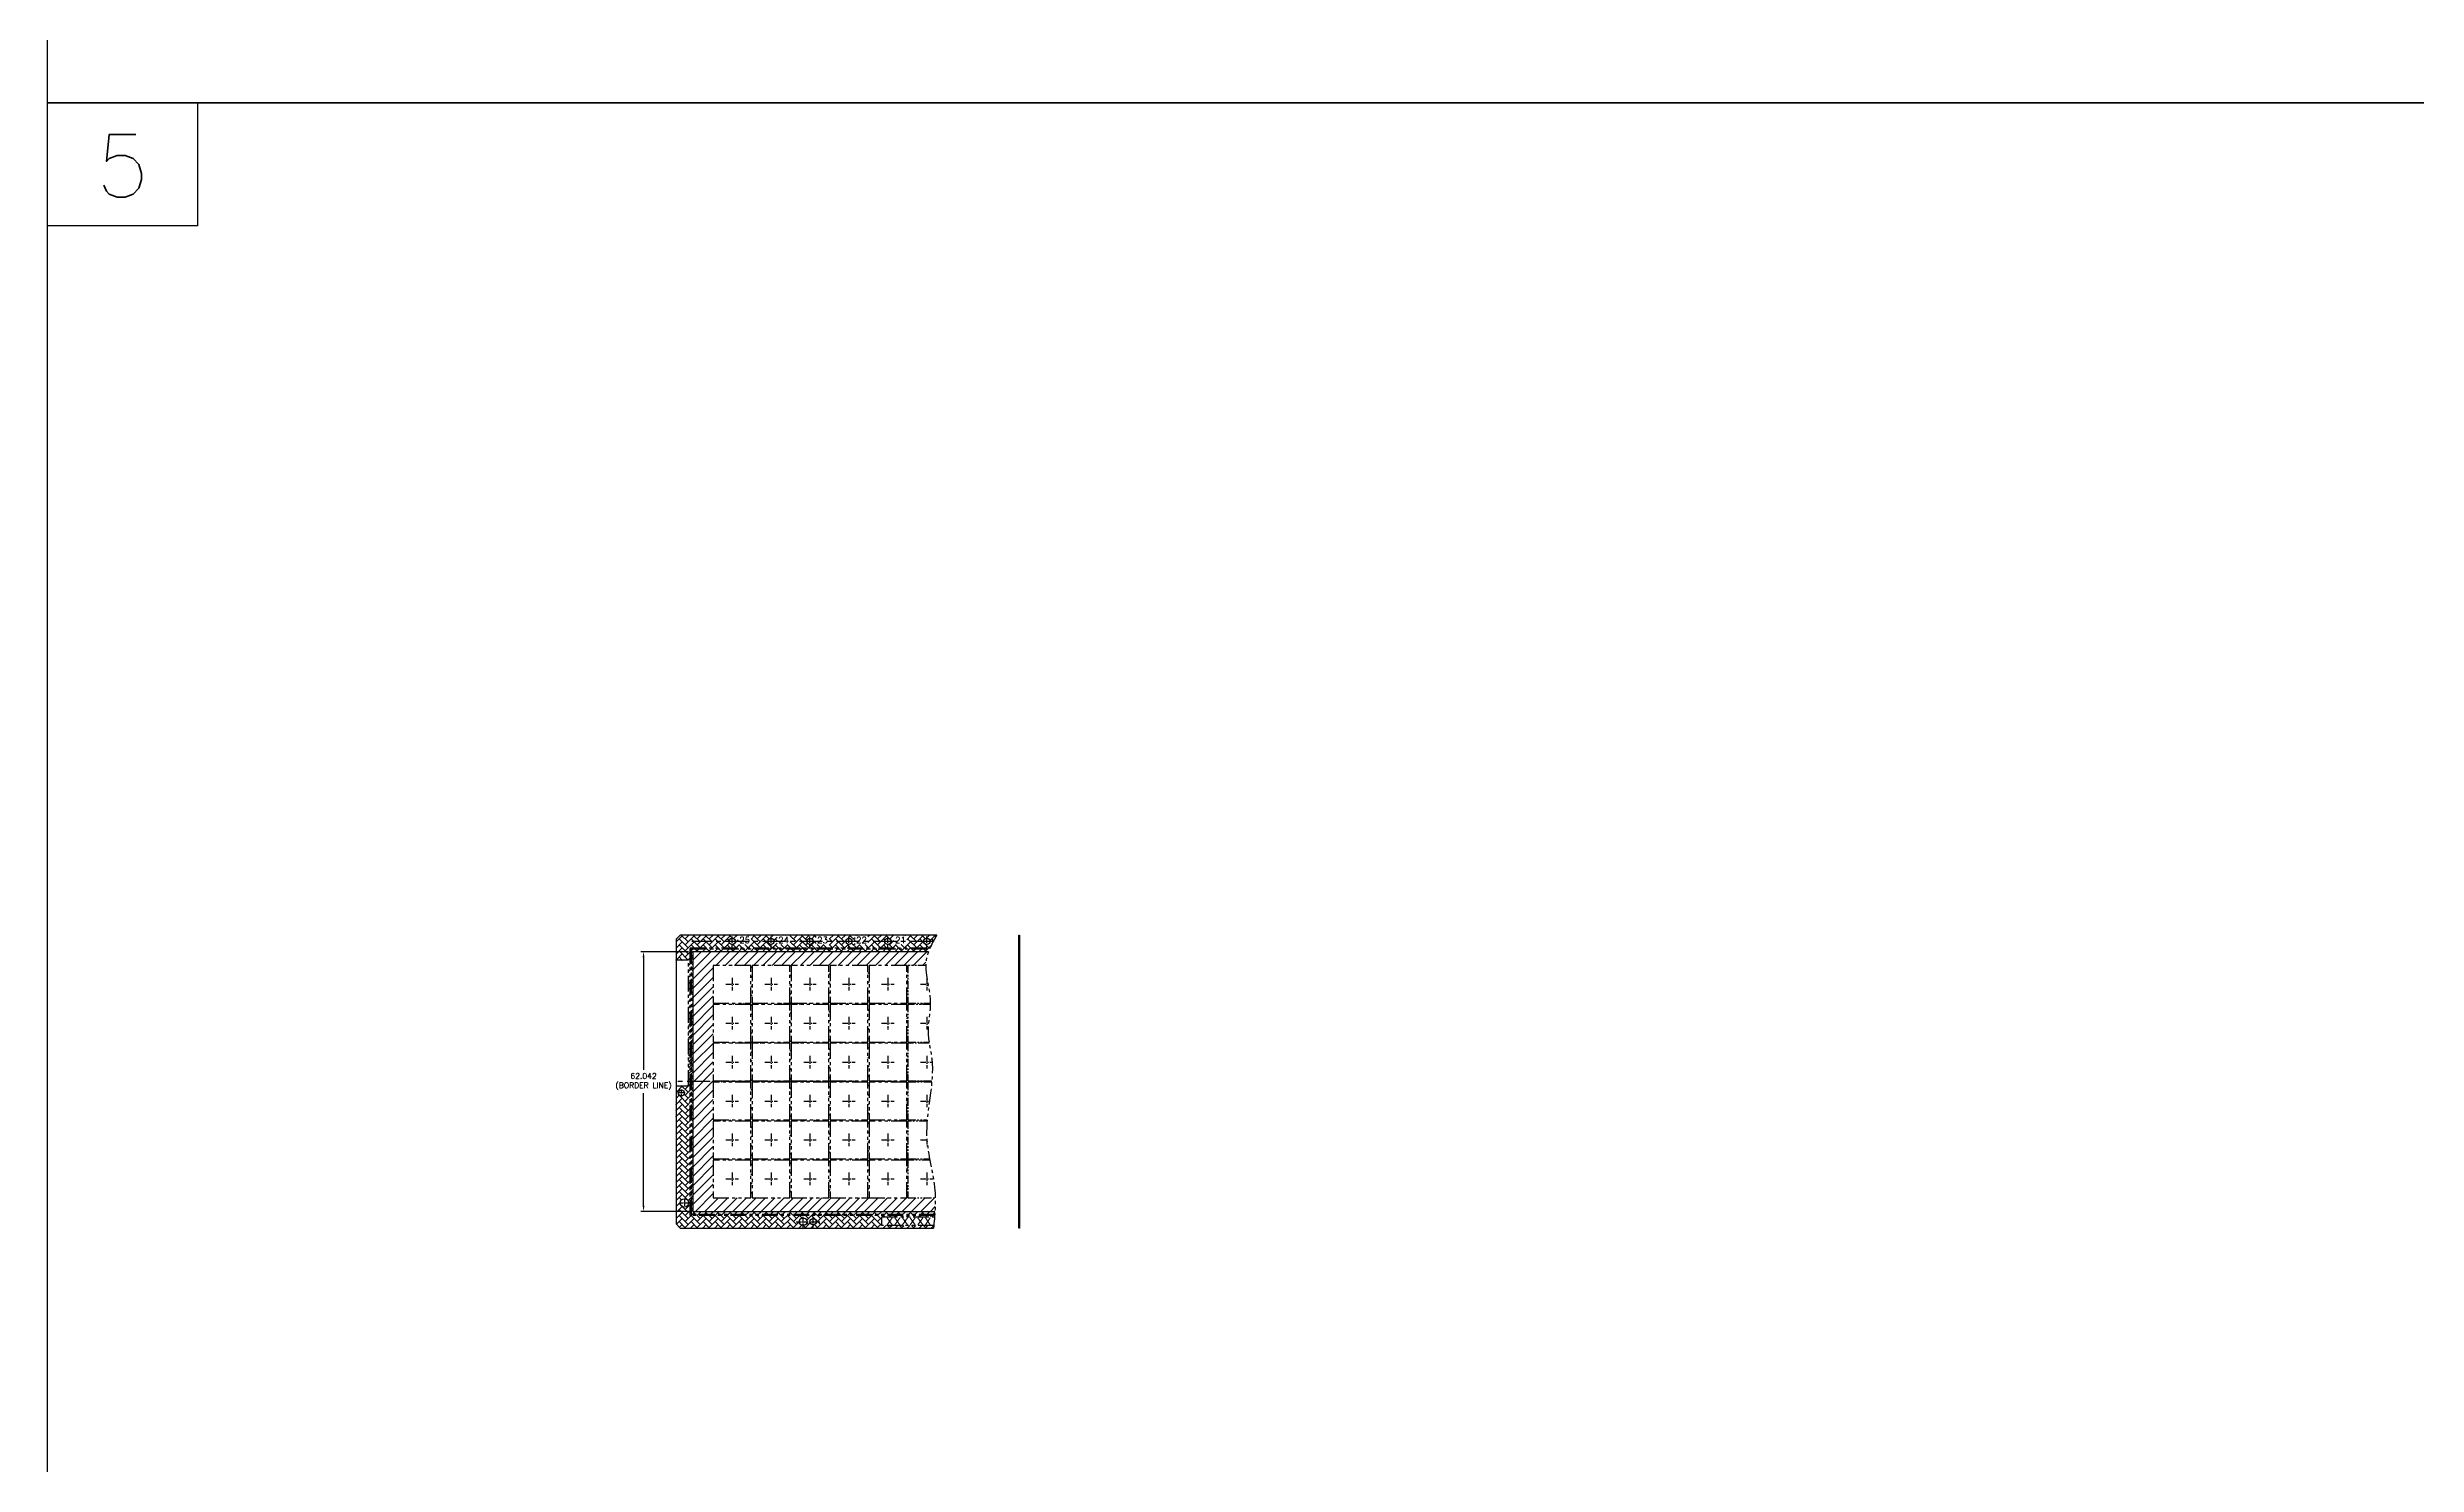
# Model space of a CAD drawing. Header units: millimetres. Extents: x 57 to 1212, y -970 to 358.
# Drawn here: x 57 to 623, y -631 to -293 of the extents above; entities that cross this region are included whole.
import ezdxf

# ---------------------------------------------------------------- set-up
doc = ezdxf.new("R2010")
doc.units = ezdxf.units.MM
doc.header["$LTSCALE"] = 0.3
doc.linetypes.add('CENTER', pattern=[14.705263, 9.190789, -1.838158, 1.838158, -1.838158])
doc.linetypes.add('PHANTOM', pattern=[2.5, 1.25, -0.25, 0.25, -0.25, 0.25, -0.25])
for name, color, linetype in [('Border Line', 4, 'Continuous'), ('CENTER', 2, 'CENTER'), ('DIM', 3, 'Continuous'), ('HATCH', 10, 'Continuous'), ('PHANTOM', 4, 'PHANTOM'), ('PKG', 4, 'PHANTOM'), ('PLATING', 40, 'Continuous')]:
    doc.layers.add(name, color=color, linetype=linetype)
doc.layers.add('MOLD', color=1, linetype='PHANTOM', plot=False)
doc.styles.get("Standard").update_dxf_attribs({"font": 'simplex.shx'})
doc.dimstyles.get("Standard").update_dxf_attribs({"dimscale": 0, "dimtxt": 2, "dimasz": 2, "dimexe": 1, "dimexo": 1.5, "dimgap": 1, "dimtad": 0, "dimtih": 1, "dimtoh": 1, "dimdec": 3, "dimdsep": 46, "dimtxsty": 'Standard', "dimcen": 1, "dimclrd": 256, "dimclre": 256, "dimclrt": 2, "dimadec": 0, "dimazin": 0, "dimtfac": 1, "dimtdec": 3, "dimtofl": 0, "dimtmove": 0, "dimatfit": 3, "dimfxl": 0, "dimtolj": 1, "dimtzin": 0, "dimlwd": -1, "dimlwe": -1, "dimarcsym": 0})

# ---------------------------------------------------------------- blocks, each defined once
blk = doc.blocks.new('*D41')
at = {"layer": 'DEFPOINTS', "color": 0, "ltscale": 0.05}
for p in [(211.62, -508.82), (199.86, -570.86), (211.62, -570.86)]:
    blk.add_point(p, dxfattribs=at)
at = {"layer": 'DIM', "ltscale": 0.05}
for p, q in [((210.62, -508.82), (199.19, -508.82)), ((199.86, -510.15), (199.86, -537.04)), ((199.86, -569.53), (199.86, -542.63)), ((210.62, -570.86), (199.19, -570.86))]:
    blk.add_line(p, q, dxfattribs=at)
for points in [[(199.64, -510.15), (200.08, -510.15), (199.86, -508.82)], [(199.64, -569.53), (200.08, -569.53), (199.86, -570.86)]]:
    blk.add_solid(points, dxfattribs=at)
at = {"layer": 'DIM', "color": 2, "ltscale": 0.05, "insert": (199.86, -539.84), "char_height": 1.3333, "attachment_point": 5}
blk.add_mtext('\\A1;62.042\\P(BORDER LINE)', dxfattribs=at)
blk = doc.blocks.new('9X9')
at = {"layer": 'CENTER', "ltscale": 0.5}
for p, q in [((-1.5, 0), (1.5, 0)), ((0, 1.5), (0, -1.5))]:
    blk.add_line(p, q, dxfattribs=at)
at = {"layer": 'PKG', "ltscale": 10}
blk.add_lwpolyline([(4.5, -4.5), (4.5, 4.5), (-4.5, 4.5), (-4.5, -4.5)], close=True, dxfattribs=at)

msp = doc.modelspace()

# ---------------------------------------------------------------- hatches: boundary and pattern name
at = {"layer": 'HATCH', "ltscale": 0.05}
h = msp.add_hatch(dxfattribs=at)
h.set_pattern_fill('ANSI31', color=256, scale=0.5, style=0)
h.set_pattern_definition([(45, (-0.01, -585.5404), (-1.122532, 1.122532), [])])
h.paths.add_polyline_path([(262.7163, -512.088), (262.7163, -521.088), (253.7163, -521.088), (253.7163, -512.088)], flags=16)
h.paths.add_polyline_path([(262.7163, -521.388), (262.7163, -530.388), (253.7163, -530.388), (253.7163, -521.388)], flags=16)
h.paths.add_polyline_path([(262.7163, -530.688), (262.7163, -539.688), (253.7163, -539.688), (253.7163, -530.688)], flags=16)
h.paths.add_polyline_path([(262.7163, -539.988), (262.7163, -548.988), (253.7163, -548.988), (253.7163, -539.988)], flags=16)
h.paths.add_polyline_path([(262.7163, -549.288), (262.7163, -558.288), (253.7163, -558.288), (253.7163, -549.288)], flags=16)
h.paths.add_polyline_path([(253.4163, -512.088), (253.4163, -521.088), (244.4163, -521.088), (244.4163, -512.088)], flags=16)
h.paths.add_polyline_path([(253.4163, -521.388), (253.4163, -530.388), (244.4163, -530.388), (244.4163, -521.388)], flags=16)
h.paths.add_polyline_path([(253.4163, -530.688), (253.4163, -539.688), (244.4163, -539.688), (244.4163, -530.688)], flags=16)
h.paths.add_polyline_path([(262.7163, -558.588), (262.7163, -567.588), (253.7163, -567.588), (253.7163, -558.588)], flags=16)
h.paths.add_polyline_path([(253.4163, -539.988), (253.4163, -548.988), (244.4163, -548.988), (244.4163, -539.988)], flags=16)
h.paths.add_polyline_path([(253.4163, -549.288), (253.4163, -558.288), (244.4163, -558.288), (244.4163, -549.288)], flags=16)
h.paths.add_polyline_path([(244.1163, -512.088), (244.1163, -521.088), (235.1163, -521.088), (235.1163, -512.088)], flags=16)
h.paths.add_polyline_path([(244.1163, -521.388), (244.1163, -530.388), (235.1163, -530.388), (235.1163, -521.388)], flags=16)
h.paths.add_polyline_path([(253.4163, -558.588), (253.4163, -567.588), (244.4163, -567.588), (244.4163, -558.588)], flags=16)
h.paths.add_polyline_path([(244.1163, -530.688), (244.1163, -539.688), (235.1163, -539.688), (235.1163, -530.688)], flags=16)
h.paths.add_polyline_path([(244.1163, -539.988), (244.1163, -548.988), (235.1163, -548.988), (235.1163, -539.988)], flags=16)
h.paths.add_polyline_path([(244.1163, -549.288), (244.1163, -558.288), (235.1163, -558.288), (235.1163, -549.288)], flags=16)
h.paths.add_polyline_path([(234.8163, -512.088), (234.8163, -521.088), (225.8163, -521.088), (225.8163, -512.088)], flags=16)
h.paths.add_polyline_path([(234.8163, -521.388), (234.8163, -530.388), (225.8163, -530.388), (225.8163, -521.388)], flags=16)
h.paths.add_polyline_path([(244.1163, -558.588), (244.1163, -567.588), (235.1163, -567.588), (235.1163, -558.588)], flags=16)
h.paths.add_polyline_path([(234.8163, -530.688), (234.8163, -539.688), (225.8163, -539.688), (225.8163, -530.688)], flags=16)
h.paths.add_polyline_path([(234.8163, -539.988), (234.8163, -548.988), (225.8163, -548.988), (225.8163, -539.988)], flags=16)
h.paths.add_polyline_path([(234.8163, -549.288), (234.8163, -558.288), (225.8163, -558.288), (225.8163, -549.288)], flags=16)
h.paths.add_polyline_path([(234.8163, -558.588), (234.8163, -567.588), (225.8163, -567.588), (225.8163, -558.588)], flags=16)
h.paths.add_polyline_path([(225.5163, -512.088), (225.5163, -521.088), (216.5163, -521.088), (216.5163, -512.088)], flags=16)
h.paths.add_polyline_path([(225.5163, -521.388), (225.5163, -530.388), (216.5163, -530.388), (216.5163, -521.388)], flags=16)
h.paths.add_polyline_path([(225.5163, -530.688), (225.5163, -539.688), (216.5163, -539.688), (216.5163, -530.688)], flags=16)
h.paths.add_polyline_path([(225.5163, -539.988), (225.5163, -548.988), (216.5163, -548.988), (216.5163, -539.988)], flags=16)
h.paths.add_polyline_path([(225.5163, -549.288), (225.5163, -558.288), (216.5163, -558.288), (216.5163, -549.288)], flags=16)
h.paths.add_polyline_path([(225.5163, -558.588), (225.5163, -567.588), (216.5163, -567.588), (216.5163, -558.588)], flags=16)
h.paths.add_polyline_path([(269.4531, -570.859), (269.4562, -570.8095), (269.4739, -570.5), (269.4898, -570.1906), (269.5038, -569.8814), (269.5157, -569.5722), (269.5255, -569.2632), (269.5329, -568.9542), (269.5379, -568.6455), (269.5403, -568.3368), (269.5401, -568.0283), (269.537, -567.7199), (269.531, -567.4117), (269.5219, -567.1036), (269.5096, -566.7958), (269.494, -566.4881), (269.4748, -566.1805), (269.4522, -565.8732), (269.4258, -565.566), (269.396, -565.2591), (269.3628, -564.9523), (269.3266, -564.6457), (269.2873, -564.3392), (269.2454, -564.0329), (269.2009, -563.7268), (269.154, -563.4207), (269.1049, -563.1148), (269.0538, -562.809), (269.0009, -562.5033), (268.9464, -562.1977), (268.8905, -561.8922), (268.8333, -561.5868), (268.7751, -561.2815), (268.716, -560.9762), (268.6562, -560.6709), (268.5959, -560.3657), (268.5353, -560.0605), (268.4746, -559.7554), (268.4139, -559.4503), (268.3535, -559.1452), (268.2936, -558.84), (268.2342, -558.5349), (268.1757, -558.2298), (268.1183, -557.9246), (268.062, -557.6194), (268.007, -557.3141), (267.9537, -557.0088), (267.9021, -556.7035), (267.8525, -556.398), (267.805, -556.0925), (267.7598, -555.7869), (267.7171, -555.4812), (267.6771, -555.1753), (267.64, -554.8694), (267.606, -554.5633), (267.5752, -554.2571), (267.5479, -553.9508), (267.5242, -553.6443), (267.5044, -553.3377), (267.4885, -553.0308), (267.4767, -552.7239), (267.4688, -552.4167), (267.4648, -552.1094), (267.4643, -551.8019), (267.4673, -551.4943), (267.4737, -551.1865), (267.4833, -550.8786), (267.4959, -550.5705), (267.5114, -550.2624), (267.5297, -549.9541), (267.5506, -549.6456), (267.5739, -549.3371), (267.5996, -549.0285), (267.6274, -548.7197), (267.6572, -548.4109), (267.6889, -548.102), (267.7224, -547.793), (267.7574, -547.4839), (267.7938, -547.1748), (267.8316, -546.8655), (267.8704, -546.5563), (267.9103, -546.2469), (267.951, -545.9375), (267.9924, -545.6281), (268.0344, -545.3186), (268.0768, -545.0091), (268.1194, -544.6996), (268.1622, -544.39), (268.2049, -544.0805), (268.2474, -543.7709), (268.2896, -543.4613), (268.3313, -543.1517), (268.3724, -542.8421), (268.4128, -542.5325), (268.4522, -542.223), (268.4905, -541.9135), (268.5277, -541.6039), (268.5635, -541.2945), (268.5978, -540.985), (268.6304, -540.6756), (268.6613, -540.3663), (268.6902, -540.057), (268.717, -539.7478), (268.7416, -539.4386), (268.7638, -539.1296), (268.7835, -538.8205), (268.8005, -538.5116), (268.8147, -538.2028), (268.8259, -537.894), (268.834, -537.5854), (268.8388, -537.2769), (268.8402, -536.9684), (268.8381, -536.6601), (268.8323, -536.352), (268.8226, -536.0439), (268.8089, -535.736), (268.7911, -535.4282), (268.769, -535.1205), (268.7424, -534.8131), (268.7113, -534.5057), (268.6754, -534.1986), (268.6351, -533.8915), (268.5908, -533.5847), (268.5432, -533.2779), (268.4928, -532.9713), (268.4404, -532.6648), (268.3864, -532.3584), (268.3315, -532.0521), (268.2764, -531.7459), (268.2215, -531.4397), (268.1675, -531.1335), (268.1151, -530.8274), (268.0647, -530.5213), (268.0171, -530.2153), (267.9728, -529.9092), (267.9325, -529.6031), (267.8966, -529.297), (267.8659, -528.9909), (267.841, -528.6847), (267.8224, -528.3784), (267.8107, -528.0721), (267.8064, -527.7656), (267.8091, -527.4591), (267.818, -527.1525), (267.8327, -526.8457), (267.8525, -526.5388), (267.8766, -526.2318), (267.9046, -525.9246), (267.9357, -525.6172), (267.9694, -525.3097), (268.005, -525.002), (268.0418, -524.694), (268.0793, -524.3859), (268.1168, -524.0775), (268.1537, -523.7689), (268.1893, -523.46), (268.223, -523.1509), (268.2542, -522.8415), (268.2823, -522.5318), (268.3066, -522.2219), (268.3264, -521.9116), (268.3413, -521.601), (268.3504, -521.2901), (268.3533, -520.9788), (268.3492, -520.6672), (268.3377, -520.3552), (268.3193, -520.043), (268.2946, -519.7305), (268.2641, -519.4177), (268.2283, -519.1049), (268.1879, -518.792), (268.1434, -518.479), (268.0954, -518.1661), (268.0444, -517.8533), (267.9911, -517.5406), (267.936, -517.2281), (267.8796, -516.9159), (267.8226, -516.604), (267.7654, -516.2924), (267.7088, -515.9813), (267.6531, -515.6706), (267.5991, -515.3605), (267.5473, -515.051), (267.4983, -514.7421), (267.4525, -514.434), (267.4107, -514.1266), (267.3733, -513.82), (267.341, -513.5142), (267.3143, -513.2094), (267.2937, -512.9056), (267.2799, -512.6028), (267.2734, -512.3012), (267.2748, -512.0006), (267.2846, -511.7013), (267.3035, -511.4032), (267.3319, -511.1065), (267.3706, -510.8111), (267.4199, -510.5172), (267.4796, -510.2246), (267.5494, -509.9334), (267.6286, -509.6434), (267.7167, -509.3546), (267.8132, -509.0669), (267.9042, -508.817), (211.6163, -508.817), (211.6163, -570.859)])
h.paths.add_polyline_path([(269.5344, -567.588), (269.531, -567.4117), (269.5219, -567.1036), (269.5096, -566.7958), (269.494, -566.4881), (269.4748, -566.1805), (269.4522, -565.8732), (269.4258, -565.566), (269.396, -565.2591), (269.3628, -564.9523), (269.3266, -564.6457), (269.2873, -564.3392), (269.2454, -564.0329), (269.2009, -563.7268), (269.154, -563.4207), (269.1049, -563.1148), (269.0538, -562.809), (269.0009, -562.5033), (268.9464, -562.1977), (268.8905, -561.8922), (268.8333, -561.5868), (268.7751, -561.2815), (268.716, -560.9762), (268.6562, -560.6709), (268.5959, -560.3657), (268.5353, -560.0605), (268.4746, -559.7554), (268.4139, -559.4503), (268.3535, -559.1452), (268.2936, -558.84), (268.2446, -558.588), (263.0163, -558.588), (263.0163, -567.588)])
h.paths.add_polyline_path([(267.5739, -549.3371), (267.578, -549.288), (263.0163, -549.288), (263.0163, -558.288), (268.1869, -558.288), (268.1757, -558.2298), (268.1183, -557.9246), (268.062, -557.6194), (268.007, -557.3141), (267.9537, -557.0088), (267.9021, -556.7035), (267.8525, -556.398), (267.805, -556.0925), (267.7598, -555.7869), (267.7171, -555.4812), (267.6771, -555.1753), (267.64, -554.8694), (267.606, -554.5633), (267.5752, -554.2571), (267.5479, -553.9508), (267.5242, -553.6443), (267.5044, -553.3377), (267.4885, -553.0308), (267.4767, -552.7239), (267.4688, -552.4167), (267.4648, -552.1094), (267.4643, -551.8019), (267.4673, -551.4943), (267.4737, -551.1865), (267.4833, -550.8786), (267.4959, -550.5705), (267.5114, -550.2624), (267.5297, -549.9541), (267.5506, -549.6456)])
h.paths.add_polyline_path([(268.6902, -540.057), (268.6962, -539.988), (263.0163, -539.988), (263.0163, -548.988), (267.6032, -548.988), (267.6274, -548.7197), (267.6572, -548.4109), (267.6889, -548.102), (267.7224, -547.793), (267.7574, -547.4839), (267.7938, -547.1748), (267.8316, -546.8655), (267.8704, -546.5563), (267.9103, -546.2469), (267.951, -545.9375), (267.9924, -545.6281), (268.0344, -545.3186), (268.0768, -545.0091), (268.1194, -544.6996), (268.1622, -544.39), (268.2049, -544.0805), (268.2474, -543.7709), (268.2896, -543.4613), (268.3313, -543.1517), (268.3724, -542.8421), (268.4128, -542.5325), (268.4522, -542.223), (268.4905, -541.9135), (268.5277, -541.6039), (268.5635, -541.2945), (268.5978, -540.985), (268.6304, -540.6756), (268.6613, -540.3663)])
h.paths.add_polyline_path([(268.1151, -530.8274), (268.0922, -530.688), (263.0163, -530.688), (263.0163, -539.688), (268.7218, -539.688), (268.7416, -539.4386), (268.7638, -539.1296), (268.7835, -538.8205), (268.8005, -538.5116), (268.8147, -538.2028), (268.8259, -537.894), (268.834, -537.5854), (268.8388, -537.2769), (268.8402, -536.9684), (268.8381, -536.6601), (268.8323, -536.352), (268.8226, -536.0439), (268.8089, -535.736), (268.7911, -535.4282), (268.769, -535.1205), (268.7424, -534.8131), (268.7113, -534.5057), (268.6754, -534.1986), (268.6351, -533.8915), (268.5908, -533.5847), (268.5432, -533.2779), (268.4928, -532.9713), (268.4404, -532.6648), (268.3864, -532.3584), (268.3315, -532.0521), (268.2764, -531.7459), (268.2215, -531.4397), (268.1675, -531.1335)])
h.paths.add_polyline_path([(268.3413, -521.601), (268.3475, -521.388), (263.0163, -521.388), (263.0163, -530.388), (268.044, -530.388), (268.0171, -530.2153), (267.9728, -529.9092), (267.9325, -529.6031), (267.8966, -529.297), (267.8659, -528.9909), (267.841, -528.6847), (267.8224, -528.3784), (267.8107, -528.0721), (267.8064, -527.7656), (267.8091, -527.4591), (267.818, -527.1525), (267.8327, -526.8457), (267.8525, -526.5388), (267.8766, -526.2318), (267.9046, -525.9246), (267.9357, -525.6172), (267.9694, -525.3097), (268.005, -525.002), (268.0418, -524.694), (268.0793, -524.3859), (268.1168, -524.0775), (268.1537, -523.7689), (268.1893, -523.46), (268.223, -523.1509), (268.2542, -522.8415), (268.2823, -522.5318), (268.3066, -522.2219), (268.3264, -521.9116)])
h.paths.add_polyline_path([(267.2734, -512.3012), (267.2744, -512.088), (263.0163, -512.088), (263.0163, -521.088), (268.3523, -521.088), (268.3533, -520.9788), (268.3492, -520.6672), (268.3377, -520.3552), (268.3193, -520.043), (268.2946, -519.7305), (268.2641, -519.4177), (268.2283, -519.1049), (268.1879, -518.792), (268.1434, -518.479), (268.0954, -518.1661), (268.0444, -517.8533), (267.9911, -517.5406), (267.936, -517.2281), (267.8796, -516.9159), (267.8226, -516.604), (267.7654, -516.2924), (267.7088, -515.9813), (267.6531, -515.6706), (267.5991, -515.3605), (267.5473, -515.051), (267.4983, -514.7421), (267.4525, -514.434), (267.4107, -514.1266), (267.3733, -513.82), (267.341, -513.5142), (267.3143, -513.2094), (267.2937, -512.9056), (267.2799, -512.6028)])
at = {"layer": 'PLATING', "ltscale": 0.05}
h = msp.add_hatch(dxfattribs=at)
h.set_pattern_fill('AR-HBONE', color=6, scale=0.01, style=0)
edge = h.paths.add_edge_path()
edge.add_spline(control_points=[(267.9038, -508.817), (268.4086, -507.4688), (269.16, -506.1534), (269.9114, -504.838)], knot_values=[0, 0, 0, 0, 4.37065877, 4.37065877, 4.37065877, 4.37065877], degree=3, periodic=0)
edge.add_line((269.9114, -504.838), (208.6163, -504.838))
edge.add_line((208.6163, -504.838), (207.6163, -505.838))
edge.add_line((207.6163, -505.838), (207.6163, -510.838))
edge.add_line((207.6163, -510.838), (210.6163, -510.838))
edge.add_line((210.6163, -510.838), (210.6163, -540.838))
edge.add_line((210.6163, -540.838), (207.6163, -540.838))
edge.add_line((207.6163, -540.838), (207.6163, -573.838))
edge.add_line((207.6163, -573.838), (208.6163, -574.838))
edge.add_line((208.6163, -574.838), (269.1211, -574.838))
edge.add_spline(control_points=[(269.1211, -574.838), (269.1401, -574.6377), (269.1591, -574.4374), (269.1779, -574.2372)], knot_values=[70.24240515, 70.24240515, 70.24240515, 70.24240515, 70.84185093, 70.84185093, 70.84185093, 70.84185093], degree=3, periodic=0)
edge.add_line((269.1779, -574.2372), (256.7654, -574.2372))
edge.add_line((256.7654, -574.2372), (256.7654, -572.1764))
edge.add_line((256.7654, -572.1764), (269.3599, -572.1764))
edge.add_spline(control_points=[(269.3599, -572.1764), (269.3949, -571.7371), (269.4265, -571.2979), (269.4532, -570.859)], knot_values=[66.86976744, 66.86976744, 66.86976744, 66.86976744, 68.18576736, 68.18576736, 68.18576736, 68.18576736], degree=3, periodic=0)
edge.add_line((269.4532, -570.859), (266.3894, -570.859))
edge.add_line((266.3894, -570.859), (211.6163, -570.859))
edge.add_line((211.6163, -570.859), (211.6163, -508.817))
edge.add_line((211.6163, -508.817), (264.8993, -508.817))
edge.add_line((264.8993, -508.817), (267.9038, -508.817))
h.paths.add_polyline_path([(253.4588, -507.1085), (250.3738, -507.1085), (250.3738, -504.9675), (253.4588, -504.9675)], flags=16)
h.paths.add_polyline_path([(257.4663, -506.338, -1), (258.9663, -506.338, -1)], flags=16)
h.paths.add_polyline_path([(259.6738, -507.1085), (259.6738, -504.9675), (262.7588, -504.9675), (262.7588, -507.1085)], flags=16)
h.paths.add_polyline_path([(248.1663, -506.338, -1), (249.6663, -506.338, -1)], flags=16)
h.paths.add_polyline_path([(266.7663, -506.338, -1), (268.2663, -506.338, -1)], flags=16)
h.paths.add_polyline_path([(244.1588, -507.1085), (241.0738, -507.1085), (241.0738, -504.9675), (244.1588, -504.9675)], flags=16)
h.paths.add_polyline_path([(238.8663, -506.338, -1), (240.3663, -506.338, -1)], flags=16)
h.paths.add_polyline_path([(234.8588, -507.1085), (231.7738, -507.1085), (231.7738, -504.9675), (234.8588, -504.9675)], flags=16)
h.paths.add_polyline_path([(229.5663, -506.338, -1), (231.0663, -506.338, -1)], flags=16)
h.paths.add_polyline_path([(225.5588, -507.1085), (222.4738, -507.1085), (222.4738, -504.9675), (225.5588, -504.9675)], flags=16)
h.paths.add_polyline_path([(220.2663, -506.338, -1), (221.7663, -506.338, -1)], flags=16)
h.paths.add_polyline_path([(209.6163, -542.55, -1), (208.1163, -542.55, -1)], flags=16)
h.paths.add_polyline_path([(241.1163, -573.338, -1), (239.6163, -573.338, -1)], flags=16)
h.paths.add_polyline_path([(238.2802, -574.088), (237.7482, -574.088, -1), (237.7482, -572.588), (238.2802, -572.588, -1)], flags=16)
h.paths.add_polyline_path([(210.6163, -568.838, -1), (208.6163, -568.838, -1)], flags=16)

# ---------------------------------------------------------------- linework, layer by layer
msp.add_lwpolyline([(269.9114, -504.838), (208.6163, -504.838), (207.6163, -505.838), (207.6163, -573.838), (208.6163, -574.838), (269.1211, -574.838)])
msp.add_lwpolyline([(289.5192, -504.838), (289.6442, -504.838), (289.6442, -574.838), (289.5192, -574.838)], close=True)
at = {"ltscale": 0.05}
msp.add_lwpolyline([(238.2802, -574.088, 1), (238.2802, -572.588), (237.7482, -572.588, 1), (237.7482, -574.088)], format="xyb", close=True, dxfattribs=at)
for centre in [(221.0163, -506.338), (230.3163, -506.338), (239.6163, -506.338), (248.9163, -506.338), (258.2163, -506.338), (267.5163, -506.338), (240.3663, -573.338)]:
    msp.add_circle(centre, 0.75)
for centre, radius in [((208.8663, -542.55), 0.75), ((209.6163, -568.838), 1)]:
    msp.add_circle(centre, radius, dxfattribs=at)
at = {"layer": 'Border Line'}
for points in [[(267.9038, -508.817), (264.8993, -508.817), (211.6163, -508.817), (211.6163, -570.859), (266.3909, -570.859)], [(266.3894, -570.859), (269.4532, -570.859)]]:
    msp.add_lwpolyline(points, dxfattribs=at)
at = {"layer": 'CENTER', "ltscale": 2}
for p, q in [((269.0691, -506.338), (211.3912, -506.338)), ((268.7094, -539.838), (207.5174, -539.838))]:
    msp.add_line(p, q, dxfattribs=at)
at = {"layer": 'CENTER', "ltscale": 0.4}
for p, q in [((221.0163, -508.038), (221.0163, -504.638)), ((230.3163, -508.038), (230.3163, -504.638)), ((239.6163, -508.038), (239.6163, -504.638)), ((248.9163, -508.038), (248.9163, -504.638)), ((258.2163, -508.038), (258.2163, -504.638)), ((267.5163, -508.038), (267.5163, -504.638)), ((236.3043, -573.338), (242.0046, -573.338)), ((238.0043, -575.038), (238.0043, -571.638)), ((240.3663, -575.038), (240.3663, -571.638))]:
    msp.add_line(p, q, dxfattribs=at)
at = {"layer": 'CENTER', "ltscale": 0.5}
for p, q in [((266.0163, -516.588), (267.8196, -516.588)), ((267.5163, -515.088), (267.5163, -518.088)), ((266.0163, -525.888), (267.9081, -525.888)), ((267.5163, -524.388), (267.5163, -527.388)), ((266.0163, -535.188), (268.7742, -535.188)), ((267.5163, -533.688), (267.5163, -536.688)), ((267.5163, -542.988), (267.5163, -545.988)), ((266.0163, -544.488), (268.1486, -544.488)), ((266.0163, -553.788), (267.5348, -553.788)), ((267.5163, -553.5288), (267.5163, -555.288)), ((266.0163, -563.088), (269.0163, -563.088)), ((267.5163, -561.588), (267.5163, -564.588))]:
    msp.add_line(p, q, dxfattribs=at)
at = {"layer": 'CENTER', "ltscale": 0.25}
for p, q in [((209.69, -542.55), (208.0426, -542.55)), ((208.8663, -541.7263), (208.8663, -543.3737)), ((208.5455, -568.838), (210.6871, -568.838)), ((209.6163, -567.7672), (209.6163, -569.9088))]:
    msp.add_line(p, q, dxfattribs=at)
at = {"layer": 'DIM'}
for points in [[(57.4644, 357.9149), (634.9146, 357.9149), (634.9146, -306.029), (57.4644, -306.029)], [(57.4644, -306.029), (93.3577, -306.029), (93.3577, -335.4165), (57.4644, -335.4165)], [(57.4644, -306.029), (634.9146, -306.029), (634.9146, -969.973), (57.4644, -969.973)]]:
    msp.add_lwpolyline(points, close=True, dxfattribs=at)
at = {"layer": 'MOLD', "ltscale": 10}
for points in [[(269.3881, -571.8119), (211.0166, -571.8119), (211.0166, -507.8641), (268.3007, -507.8641)], [(269.4062, -571.5663), (211.3314, -571.5663), (211.3314, -508.1097), (268.1911, -508.1097)]]:
    msp.add_lwpolyline(points, dxfattribs=at)
at = {"layer": 'PHANTOM', "ltscale": 10}
msp.add_lwpolyline([(207.6163, -540.838), (210.6163, -540.838), (210.6163, -510.838), (207.6163, -510.838)], close=True, dxfattribs=at)
msp.add_lwpolyline([(269.1779, -574.2372), (256.7654, -574.2372), (256.7654, -572.1764), (269.3599, -572.1764)], dxfattribs=at)
msp.add_spline([(269.9114, -504.838), (267.3823, -510.735), (268.3496, -520.6843), (267.8105, -528.0635), (268.6924, -534.339), (267.4939, -553.1452), (269.4546, -565.9039), (269.1211, -574.838)], degree=3, dxfattribs=at)
at = {"layer": 'PKG', "ltscale": 5}
for points in [[(267.2735, -512.088), (263.0163, -512.088), (263.0163, -521.088), (268.353, -521.088)], [(268.3482, -521.388), (263.0163, -521.388), (263.0163, -530.388), (268.0436, -530.388)], [(268.0919, -530.688), (263.0163, -530.688), (263.0163, -539.688), (268.722, -539.688)], [(268.6964, -539.988), (263.0163, -539.988), (263.0163, -548.988), (267.6031, -548.988)], [(267.5778, -549.288), (263.0163, -549.288), (263.0163, -558.288), (268.1868, -558.288)], [(268.2445, -558.588), (263.0163, -558.588), (263.0163, -567.588), (269.5348, -567.588)]]:
    msp.add_lwpolyline(points, dxfattribs=at)

# ---------------------------------------------------------------- block references
at = {"ltscale": 0.05}
for p in [(221.0163, -516.588), (230.3163, -516.588), (239.6163, -516.588), (248.9163, -516.588), (258.2163, -516.588), (221.0163, -525.888), (230.3163, -525.888), (239.6163, -525.888), (248.9163, -525.888), (258.2163, -525.888), (221.0163, -535.188), (230.3163, -535.188), (239.6163, -535.188), (248.9163, -535.188), (258.2163, -535.188), (221.0163, -544.488), (230.3163, -544.488), (239.6163, -544.488), (248.9163, -544.488), (258.2163, -544.488), (221.0163, -553.788), (230.3163, -553.788), (239.6163, -553.788), (248.9163, -553.788), (258.2163, -553.788), (221.0163, -563.088), (230.3163, -563.088), (239.6163, -563.088), (248.9163, -563.088), (258.2163, -563.088)]:
    msp.add_blockref('9X9', p, dxfattribs=at)

# ---------------------------------------------------------------- texts
at = {"layer": 'DIM', "insert": (75.4111, -321.0672), "char_height": 15, "width": 35.8934, "attachment_point": 5}
msp.add_mtext('5', dxfattribs=at)
at = {"layer": 'DIM', "color": 2, "char_height": 1.5, "width": 1.746181, "attachment_point": 5}
for s, insert in [('25', (224.0163, -506.038)), ('24', (233.3163, -506.038)), ('23', (242.6163, -506.038)), ('22', (251.9163, -506.038)), ('21', (261.2163, -506.038))]:
    msp.add_mtext(s, dxfattribs=dict(at, insert=insert))
at = {"layer": 'DIM', "insert": (257.7492, -571.5822), "char_height": 2.5, "attachment_point": 1}
msp.add_mtext('xxxxxx', dxfattribs=at)

# ---------------------------------------------------------------- dimensions: what is measured, and where the dimension line sits
at = {"layer": 'DIM', "ltscale": 0.05}
dim = msp.add_linear_dim(base=(199.8609, -570.859), p1=(211.6163, -508.817), p2=(211.6163, -570.859), angle=90, text='<>\\P(BORDER LINE)', dimstyle='Standard', override={"dimscale": 0.666667}, dxfattribs=at)
dim.commit()
dim.dimension.update_dxf_attribs({"geometry": '*D41', "text_midpoint": (199.8609, -539.838)})

doc.saveas('drawing.dxf')
